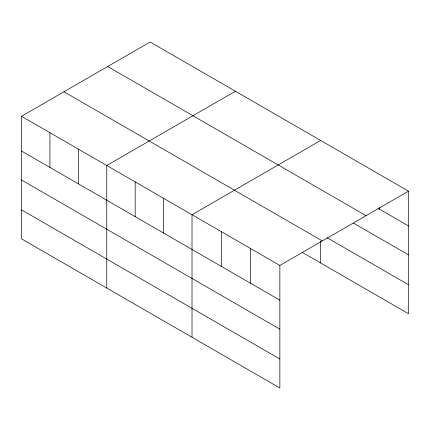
<?xml version="1.0" encoding="UTF-8"?>
<svg xmlns="http://www.w3.org/2000/svg" width="430" height="430" viewBox="0 0 430 430"><rect width="100%" height="100%" fill="white"/><g stroke="black" fill="none" stroke-linecap="round" stroke-linejoin="round"><path stroke-width="0.64" d="M279.86 329.16L279.86 265.439L21.5 116.277L21.5 238.827L279.86 387.994L279.86 329.16L21.5 179.998M302.096 252.292L408.5 313.723L408.5 191.173L150.14 42.006L21.5 116.277M235.398 91.23L106.758 165.502L106.758 288.052M320.656 140.454L192.017 214.726L192.017 337.276M279.86 265.439L408.5 191.173M378.072 208.34L408.5 225.911M107.688 66.516L366.048 215.677M353.385 223.068L408.5 254.888M326.972 237.677L408.5 284.746M63.952 91.767L322.312 240.929M21.5 151.016L279.86 300.183M21.5 209.851L279.86 359.012M379.217 207.668L379.217 209.007M320.656 241.273L320.656 263.004M250.577 248.535L250.577 283.273M221.299 231.63L221.299 266.369M163.599 198.316L163.599 233.06M135.176 181.911L135.176 216.65M78.341 149.092L78.341 183.836M49.918 132.687L49.918 167.426"/></g></svg>
